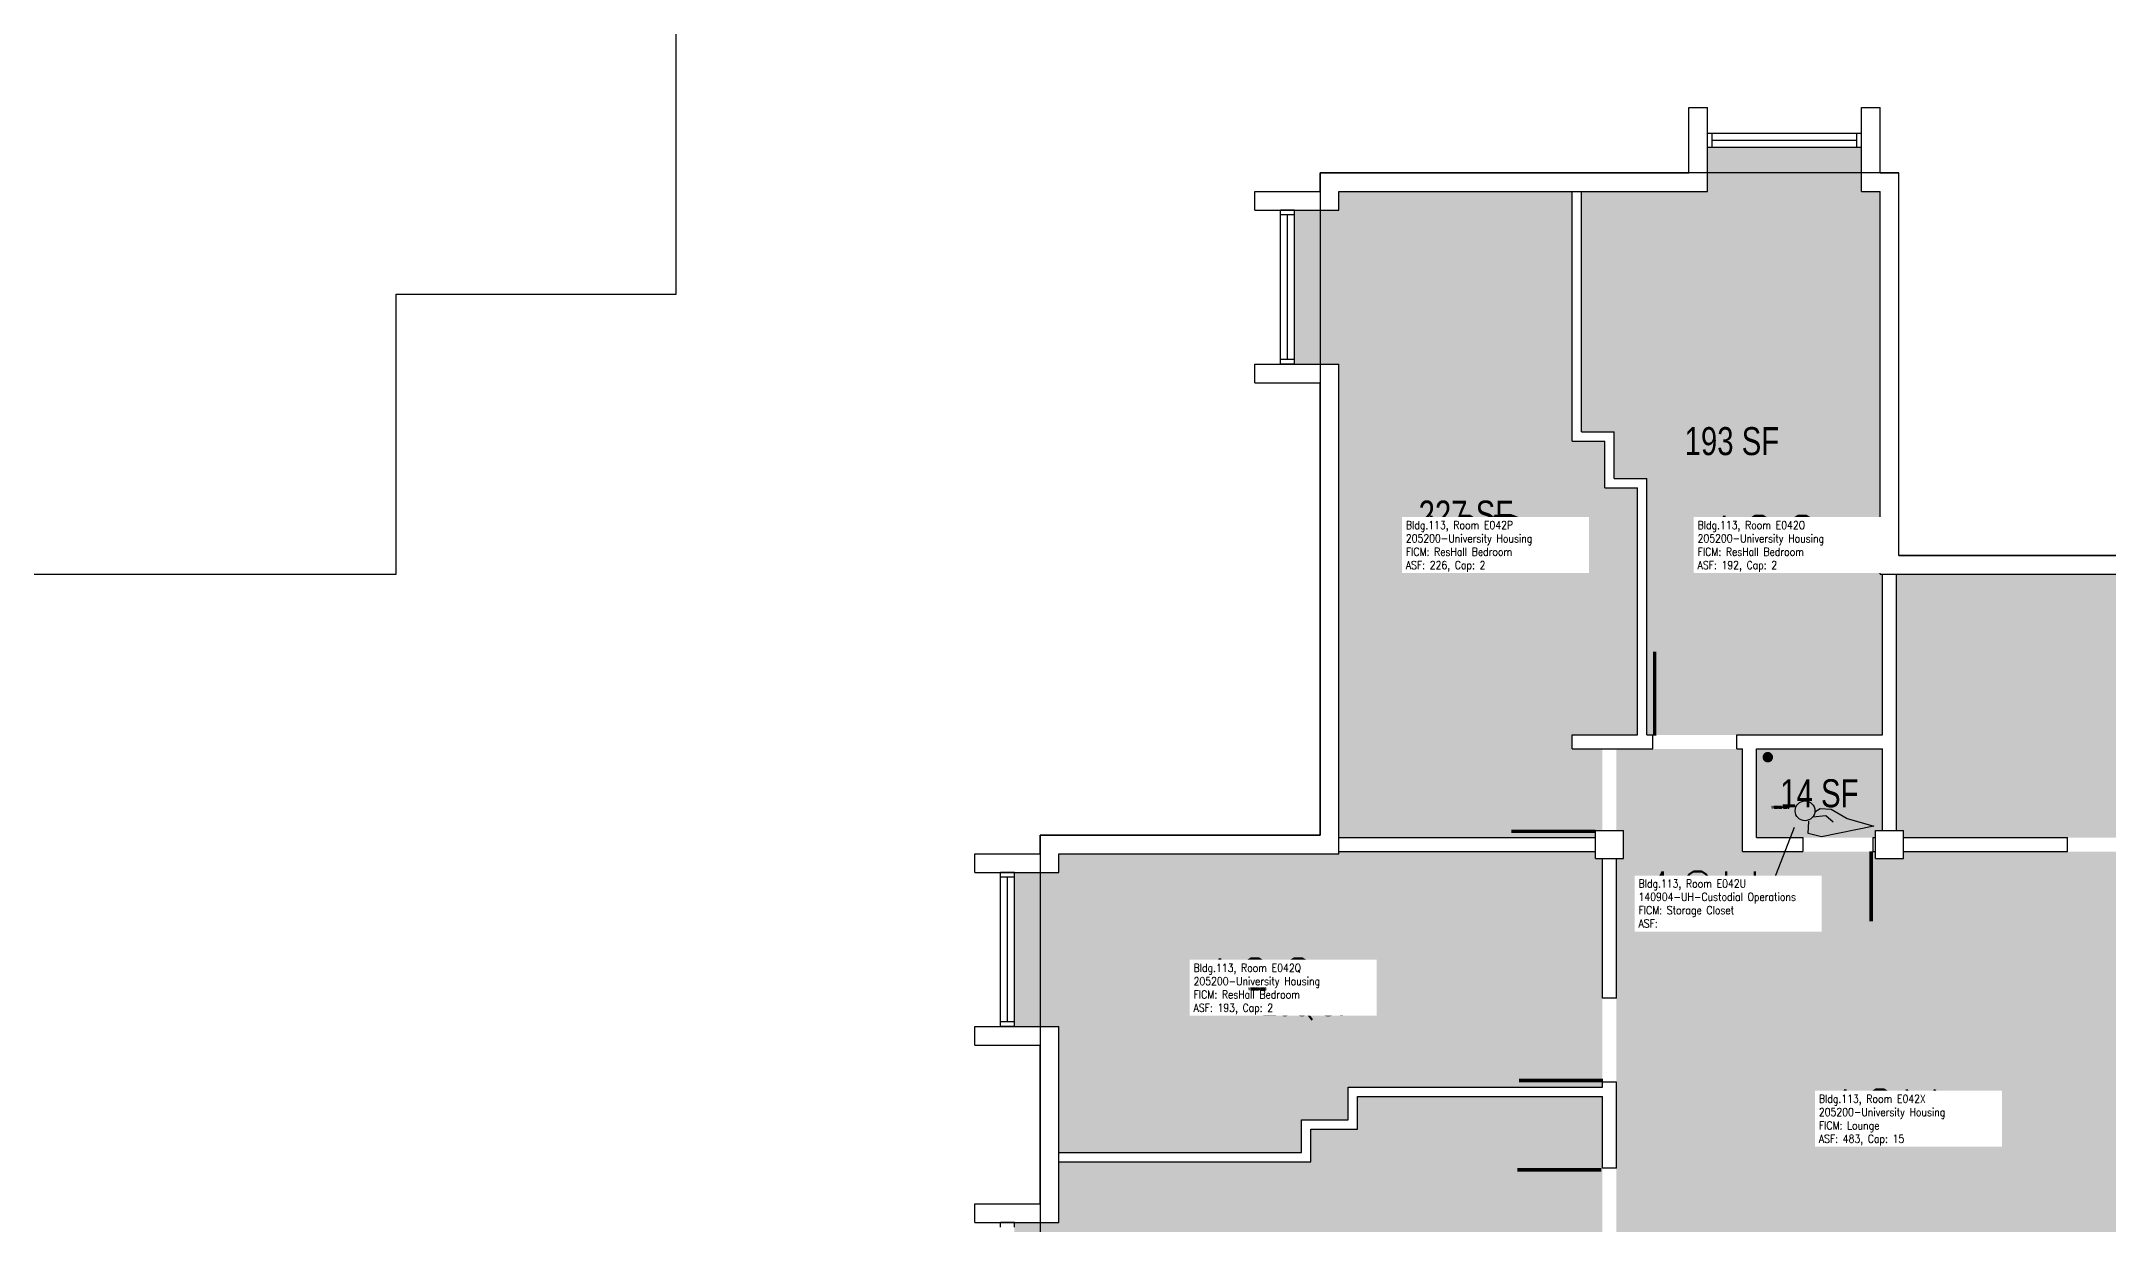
# Model space of a CAD drawing. Header units: inches. Extents: x -168 to 3268, y -1256 to 4808.
# Drawn here: x 1632 to 2518, y -283 to 224 of the extents above; entities that cross this region are included whole.
import ezdxf
from ezdxf.enums import TextEntityAlignment as Align

# ---------------------------------------------------------------- set-up
doc = ezdxf.new("R2010")
doc.units = ezdxf.units.IN
doc.header["$LTSCALE"] = 100
doc.header["$MEASUREMENT"] = 0
doc.layers.get('0').update_dxf_attribs({"linetype": 'CONTINUOUS'})
for name, color, linetype in [('A-DOOR', 2, 'CONTINUOUS'), ('A-GLAZ', 1, 'CONTINUOUS'), ('A-GLAZ-SILL', 2, 'CONTINUOUS'), ('A-IDEN-ICON', 4, 'CONTINUOUS'), ('A-IDEN-RNUM', 7, 'CONTINUOUS'), ('A-IDEN-SNUM', 4, 'CONTINUOUS'), ('A-IDEN-VNUM', 4, 'CONTINUOUS'), ('A-SITE', 3, 'CONTINUOUS'), ('A-WALL', 5, 'CONTINUOUS'), ('AREA-TEXT', 3, 'CONTINUOUS'), ('Rooms-Category-Color', 7, 'CONTINUOUS'), ('Rooms-College-Color', 7, 'CONTINUOUS'), ('Rooms-Department-Color', 7, 'CONTINUOUS'), ('Rooms-Division-Color', 7, 'CONTINUOUS'), ('Rooms-Information', 7, 'CONTINUOUS')]:
    doc.layers.add(name, color=color, linetype=linetype)
doc.styles.add('AREA', font='arial.ttf', dxfattribs={"width": 0.75, "height": 12})
doc.styles.add('ROOMSNUMBER', font='TXT.SHX', dxfattribs={"height": 1})
doc.styles.add('ROOMVNUMBER', font='simplex.shx', dxfattribs={"width": 0.85})

# ---------------------------------------------------------------- blocks, each defined once
blk = doc.blocks.new('CPCUST')
for p, q in [((0.0171, -0.0639), (0.02, -0.0466)), ((0.0262, -0.0408), (0.0446, -0.0406)), ((0.0297, -0.0341), (0.0376, -0.0302)), ((0.0376, -0.0302), (0.0533, -0.0324)), ((0.0446, -0.0406), (0.0543, -0.0505)), ((0.0533, -0.0324), (0.0745, -0.0479)), ((0.0745, -0.0479), (0.1117, -0.0625)), ((0.0358, -0.0705), (0.0171, -0.0639)), ((0.1117, -0.0625), (0.0358, -0.0705))]:
    blk.add_line(p, q)
at = {"const_width": 0.015}
blk.add_lwpolyline([(-0.03, 0.05), (0.01, -0.0193)], dxfattribs=at)
at = {"const_width": 0.0075}
blk.add_lwpolyline([(-0.0332, 0.0481, 1), (-0.0268, 0.0519, 1)], format="xyb", close=True, dxfattribs=at)
blk.add_circle((0.0158, -0.0313), 0.0141)

msp = doc.modelspace()

# ---------------------------------------------------------------- hatches: boundary and pattern name
at = {"layer": 'Rooms-Category-Color', "true_color": 0x728ef3}
for points in [[(2420, 160), (2420, 116), (2420, -4), (2421, -4), (2421, -73), (2358.64, -73), (2322.64, -73), (2320, -73), (2320, 37), (2306, 37), (2306, 57), (2292, 57), (2292, 160), (2346, 160), (2346, 179), (2412, 179), (2412, 160)], [(2188, -116), (2188, -117), (2188, 86), (2169, 86), (2169, 152), (2188, 152), (2188, 160), (2288, 160), (2288, 53), (2302, 53), (2302, 33), (2316, 33), (2316, -73), (2288, -73), (2288, -79), (2301, -79), (2301, -114), (2298, -114), (2298, -117), (2188, -117)], [(2660, -78), (2679, -78), (2679, -12), (2660, -12), (2660, -4), (2427, -4), (2427, -114), (2430, -114), (2430, -117), (2500.26, -117), (2536.26, -117), (2538, -117), (2538, -116), (2538, -114), (2550, -114), (2550, -91), (2552, -91), (2552, -117), (2660, -117)], [(2497, -545.27), (2541, -545.27), (2541, -462.74), (2541, -545.27), (2541, -462.74), (2541, -426.74), (2541, -366), (2538, -366), (2538, -354), (2541, -354), (2541, -258.67), (2541, -222.84), (2541, -186.84), (2541, -126), (2538, -126), (2538, -124), (2538, -123), (2536.26, -123), (2500.26, -123), (2430, -123), (2430, -126), (2418, -126), (2418, -123), (2416.96, -123), (2386.96, -123), (2361, -123), (2361, -79), (2358.64, -79), (2322.64, -79), (2307, -79), (2307, -114), (2310, -114), (2310, -126), (2307, -126), (2307, -185.93), (2307, -221.93), (2307, -258.73), (2307, -221.93), (2307, -258.73), (2307, -294.73), (2307, -356), (2308, -356), (2308, -364), (2308, -404), (2308, -464), (2307, -464), (2307, -523), (2307, -545.27), (2350.65, -545.27), (2350.65, -542), (2350.65, -510), (2350.65, -357), (2350.65, -331.38), (2496.65, -331.38), (2496.72, -357), (2496.91, -437.38), (2496.92, -442), (2496.99, -473), (2497, -478)], [(2367, -117), (2367, -79), (2421, -79), (2421, -114), (2418, -114), (2418, -117), (2416.96, -117), (2386.96, -117)], [(2068, -132), (2068, -124), (2188, -124), (2188, -123), (2298, -123), (2298, -126), (2301, -126), (2301, -185.93), (2301, -224), (2192, -224), (2192, -238), (2172, -238), (2172, -252), (2068, -252), (2068, -198), (2049, -198), (2049, -132)], [(2176, -256), (2176, -242), (2196, -242), (2196, -228), (2301, -228), (2301, -258.73), (2301, -228), (2301, -258.73), (2301, -294.73), (2301, -356), (2247, -356), (2241, -356), (2162, -356), (2156, -356), (2068, -356), (2068, -348), (2049, -348), (2049, -282), (2068, -282), (2068, -256)]]:
    msp.add_hatch(color=171, dxfattribs=at).paths.add_polyline_path(points)
at = {"layer": 'Rooms-College-Color', "true_color": 0xadadad}
for points in [[(2420, 160), (2420, 116), (2420, -4), (2421, -4), (2421, -73), (2358.64, -73), (2322.64, -73), (2320, -73), (2320, 37), (2306, 37), (2306, 57), (2292, 57), (2292, 160), (2346, 160), (2346, 179), (2412, 179), (2412, 160)], [(2188, -116), (2188, -117), (2188, 86), (2169, 86), (2169, 152), (2188, 152), (2188, 160), (2288, 160), (2288, 53), (2302, 53), (2302, 33), (2316, 33), (2316, -73), (2288, -73), (2288, -79), (2301, -79), (2301, -114), (2298, -114), (2298, -117), (2188, -117)], [(2660, -78), (2679, -78), (2679, -12), (2660, -12), (2660, -4), (2427, -4), (2427, -114), (2430, -114), (2430, -117), (2500.26, -117), (2536.26, -117), (2538, -117), (2538, -116), (2538, -114), (2550, -114), (2550, -91), (2552, -91), (2552, -117), (2660, -117)], [(2497, -545.27), (2541, -545.27), (2541, -462.74), (2541, -545.27), (2541, -462.74), (2541, -426.74), (2541, -366), (2538, -366), (2538, -354), (2541, -354), (2541, -258.67), (2541, -222.84), (2541, -186.84), (2541, -126), (2538, -126), (2538, -124), (2538, -123), (2536.26, -123), (2500.26, -123), (2430, -123), (2430, -126), (2418, -126), (2418, -123), (2416.96, -123), (2386.96, -123), (2361, -123), (2361, -79), (2358.64, -79), (2322.64, -79), (2307, -79), (2307, -114), (2310, -114), (2310, -126), (2307, -126), (2307, -185.93), (2307, -221.93), (2307, -258.73), (2307, -221.93), (2307, -258.73), (2307, -294.73), (2307, -356), (2308, -356), (2308, -364), (2308, -404), (2308, -464), (2307, -464), (2307, -523), (2307, -545.27), (2350.65, -545.27), (2350.65, -542), (2350.65, -510), (2350.65, -357), (2350.65, -331.38), (2496.65, -331.38), (2496.72, -357), (2496.91, -437.38), (2496.92, -442), (2496.99, -473), (2497, -478)], [(2367, -117), (2367, -79), (2421, -79), (2421, -114), (2418, -114), (2418, -117), (2416.96, -117), (2386.96, -117)], [(2068, -132), (2068, -124), (2188, -124), (2188, -123), (2298, -123), (2298, -126), (2301, -126), (2301, -185.93), (2301, -224), (2192, -224), (2192, -238), (2172, -238), (2172, -252), (2068, -252), (2068, -198), (2049, -198), (2049, -132)], [(2176, -256), (2176, -242), (2196, -242), (2196, -228), (2301, -228), (2301, -258.73), (2301, -228), (2301, -258.73), (2301, -294.73), (2301, -356), (2247, -356), (2241, -356), (2162, -356), (2156, -356), (2068, -356), (2068, -348), (2049, -348), (2049, -282), (2068, -282), (2068, -256)]]:
    msp.add_hatch(color=253, dxfattribs=at).paths.add_polyline_path(points)
at = {"layer": 'Rooms-Department-Color', "true_color": 0x604aed}
for points in [[(2420, 160), (2420, 116), (2420, -4), (2421, -4), (2421, -73), (2358.64, -73), (2322.64, -73), (2320, -73), (2320, 37), (2306, 37), (2306, 57), (2292, 57), (2292, 160), (2346, 160), (2346, 179), (2412, 179), (2412, 160)], [(2188, -116), (2188, -117), (2188, 86), (2169, 86), (2169, 152), (2188, 152), (2188, 160), (2288, 160), (2288, 53), (2302, 53), (2302, 33), (2316, 33), (2316, -73), (2288, -73), (2288, -79), (2301, -79), (2301, -114), (2298, -114), (2298, -117), (2188, -117)], [(2660, -78), (2679, -78), (2679, -12), (2660, -12), (2660, -4), (2427, -4), (2427, -114), (2430, -114), (2430, -117), (2500.26, -117), (2536.26, -117), (2538, -117), (2538, -116), (2538, -114), (2550, -114), (2550, -91), (2552, -91), (2552, -117), (2660, -117)], [(2497, -545.27), (2541, -545.27), (2541, -462.74), (2541, -545.27), (2541, -462.74), (2541, -426.74), (2541, -366), (2538, -366), (2538, -354), (2541, -354), (2541, -258.67), (2541, -222.84), (2541, -186.84), (2541, -126), (2538, -126), (2538, -124), (2538, -123), (2536.26, -123), (2500.26, -123), (2430, -123), (2430, -126), (2418, -126), (2418, -123), (2416.96, -123), (2386.96, -123), (2361, -123), (2361, -79), (2358.64, -79), (2322.64, -79), (2307, -79), (2307, -114), (2310, -114), (2310, -126), (2307, -126), (2307, -185.93), (2307, -221.93), (2307, -258.73), (2307, -221.93), (2307, -258.73), (2307, -294.73), (2307, -356), (2308, -356), (2308, -364), (2308, -404), (2308, -464), (2307, -464), (2307, -523), (2307, -545.27), (2350.65, -545.27), (2350.65, -542), (2350.65, -510), (2350.65, -357), (2350.65, -331.38), (2496.65, -331.38), (2496.72, -357), (2496.91, -437.38), (2496.92, -442), (2496.99, -473), (2497, -478)], [(2367, -117), (2367, -79), (2421, -79), (2421, -114), (2418, -114), (2418, -117), (2416.96, -117), (2386.96, -117)], [(2068, -132), (2068, -124), (2188, -124), (2188, -123), (2298, -123), (2298, -126), (2301, -126), (2301, -185.93), (2301, -224), (2192, -224), (2192, -238), (2172, -238), (2172, -252), (2068, -252), (2068, -198), (2049, -198), (2049, -132)], [(2176, -256), (2176, -242), (2196, -242), (2196, -228), (2301, -228), (2301, -258.73), (2301, -228), (2301, -258.73), (2301, -294.73), (2301, -356), (2247, -356), (2241, -356), (2162, -356), (2156, -356), (2068, -356), (2068, -348), (2049, -348), (2049, -282), (2068, -282), (2068, -256)]]:
    msp.add_hatch(color=173, dxfattribs=at).paths.add_polyline_path(points)
at = {"layer": 'Rooms-Division-Color', "true_color": 0x604aed}
for points in [[(2420, 160), (2420, 116), (2420, -4), (2421, -4), (2421, -73), (2358.64, -73), (2322.64, -73), (2320, -73), (2320, 37), (2306, 37), (2306, 57), (2292, 57), (2292, 160), (2346, 160), (2346, 179), (2412, 179), (2412, 160)], [(2188, -116), (2188, -117), (2188, 86), (2169, 86), (2169, 152), (2188, 152), (2188, 160), (2288, 160), (2288, 53), (2302, 53), (2302, 33), (2316, 33), (2316, -73), (2288, -73), (2288, -79), (2301, -79), (2301, -114), (2298, -114), (2298, -117), (2188, -117)], [(2660, -78), (2679, -78), (2679, -12), (2660, -12), (2660, -4), (2427, -4), (2427, -114), (2430, -114), (2430, -117), (2500.26, -117), (2536.26, -117), (2538, -117), (2538, -116), (2538, -114), (2550, -114), (2550, -91), (2552, -91), (2552, -117), (2660, -117)], [(2497, -545.27), (2541, -545.27), (2541, -462.74), (2541, -545.27), (2541, -462.74), (2541, -426.74), (2541, -366), (2538, -366), (2538, -354), (2541, -354), (2541, -258.67), (2541, -222.84), (2541, -186.84), (2541, -126), (2538, -126), (2538, -124), (2538, -123), (2536.26, -123), (2500.26, -123), (2430, -123), (2430, -126), (2418, -126), (2418, -123), (2416.96, -123), (2386.96, -123), (2361, -123), (2361, -79), (2358.64, -79), (2322.64, -79), (2307, -79), (2307, -114), (2310, -114), (2310, -126), (2307, -126), (2307, -185.93), (2307, -221.93), (2307, -258.73), (2307, -221.93), (2307, -258.73), (2307, -294.73), (2307, -356), (2308, -356), (2308, -364), (2308, -404), (2308, -464), (2307, -464), (2307, -523), (2307, -545.27), (2350.65, -545.27), (2350.65, -542), (2350.65, -510), (2350.65, -357), (2350.65, -331.38), (2496.65, -331.38), (2496.72, -357), (2496.91, -437.38), (2496.92, -442), (2496.99, -473), (2497, -478)], [(2367, -117), (2367, -79), (2421, -79), (2421, -114), (2418, -114), (2418, -117), (2416.96, -117), (2386.96, -117)], [(2068, -132), (2068, -124), (2188, -124), (2188, -123), (2298, -123), (2298, -126), (2301, -126), (2301, -185.93), (2301, -224), (2192, -224), (2192, -238), (2172, -238), (2172, -252), (2068, -252), (2068, -198), (2049, -198), (2049, -132)], [(2176, -256), (2176, -242), (2196, -242), (2196, -228), (2301, -228), (2301, -258.73), (2301, -228), (2301, -258.73), (2301, -294.73), (2301, -356), (2247, -356), (2241, -356), (2162, -356), (2156, -356), (2068, -356), (2068, -348), (2049, -348), (2049, -282), (2068, -282), (2068, -256)]]:
    msp.add_hatch(color=173, dxfattribs=at).paths.add_polyline_path(points)

# ---------------------------------------------------------------- linework, layer by layer
at = {"layer": 'A-DOOR'}
for points in [[(2323.39, -73.34, 1.5, 1.5, 0), (2323.39, -37.34, 0, 0, 0), (2324.14, -37.34, 0, 0, -0.414214), (2358.64, -74.84, 0, 0, -0.414214)], [(2298, -114.35, 1.5, 1.5, 0), (2262, -114.35, 0, 0, 0), (2262, -113.6, 0, 0, -0.414214), (2299.5, -79.1, 0, 0, -0.414214)], [(2535.51, -116.67, 1.5, 1.5, 0), (2535.51, -80.67, 0, 0, 0), (2534.76, -80.67, 0, 0, 0.414214), (2500.26, -118.17, 0, 0, 0.414214)], [(2416.21, -122.95, 1.5, 1.5, 0), (2416.21, -152.95, 0, 0, 0), (2416.96, -152.95, 0, 0, -0.414214), (2386.96, -122.95, 0, 0, -0.414214)], [(2301.24, -221.18, 1.5, 1.5, 0), (2265.24, -221.18, 0, 0, 0), (2265.24, -220.43, 0, 0, -0.414214), (2302.74, -185.93, 0, 0, -0.414214)], [(2300.49, -259.48, 1.5, 1.5, 0), (2264.49, -259.48, 0, 0, 0), (2264.49, -260.23, 0, 0, 0.414214), (2301.99, -294.73, 0, 0, 0.414214)]]:
    msp.add_lwpolyline(points, format="xyseb", dxfattribs=at)
at = {"layer": 'A-GLAZ'}
for p, q in [((2348, 182), (2410, 182)), ((2166, 88), (2166, 150)), ((2046, -196), (2046, -134))]:
    msp.add_line(p, q, dxfattribs=at)
at = {"layer": 'A-GLAZ-SILL'}
for p, q in [((2348, 185), (2410, 185)), ((2348, 179), (2410, 179)), ((2163, 88), (2163, 150)), ((2169, 88), (2169, 150)), ((2043, -196), (2043, -134)), ((2049, -196), (2049, -134))]:
    msp.add_line(p, q, dxfattribs=at)
at = {"layer": 'A-IDEN-VNUM'}
msp.add_lwpolyline([(2371.63, -142.73), (2383.27, -112.57)], dxfattribs=at)
at = {"layer": 'A-SITE'}
for points in [[(1784, -4), (1784, 116), (1904, 116), (1904, 356), (2068, 356), (2068, 604), (1784, 604), (1784, 724), (1536, 724), (1536, 684), (1444, 684), (1444, 724), (956, 724), (956, 604), (836, 604), (836, 364), (672, 364), (672, 116), (956, 116), (956, -4), (1204, -4), (1204, 36), (1296, 36), (1296, -4)], [(2788, -116), (2668, -116), (2668, 4), (2428, 4), (2428, 168), (2180, 168), (2180, -116), (2060, -116), (2060, -364), (2100, -364), (2100, -456), (2060, -456), (2060, -944), (2180, -944), (2180, -1064), (2420, -1064), (2420, -1228), (2668, -1228), (2668, -944), (2788, -944), (2788, -696), (2748, -696), (2748, -604), (2788, -604)]]:
    msp.add_lwpolyline(points, close=True, dxfattribs=at)
at = {"layer": 'A-WALL'}
for p, q in [((2338, 168), (2338, 196)), ((2338, 196), (2346, 196)), ((2346, 160), (2346, 196)), ((2412, 196), (2420, 196)), ((2412, 160), (2412, 196)), ((2420, 168), (2420, 196)), ((2346, 179), (2346, 185)), ((2346, 185), (2348, 185)), ((2346, 179), (2348, 179)), ((2348, 179), (2348, 185)), ((2410, 179), (2410, 185)), ((2410, 185), (2412, 185)), ((2410, 179), (2412, 179)), ((2412, 179), (2412, 185)), ((2152, 152), (2152, 160)), ((2152, 160), (2180, 160)), ((2180, 168), (2338, 168)), ((2180, 160), (2180, 168)), ((2188, 160), (2346, 160)), ((2188, 152), (2188, 160)), ((2288, 53), (2288, 160)), ((2292, 57), (2292, 160)), ((2412, 160), (2420, 160)), ((2420, 168), (2428, 168)), ((2420, -4), (2420, 160)), ((2428, 4), (2428, 168)), ((2152, 152), (2188, 152)), ((2163, 150), (2163, 152)), ((2169, 152), (2163, 152)), ((2169, 150), (2169, 152)), ((2169, 150), (2163, 150)), ((2152, 86), (2188, 86)), ((2152, 78), (2152, 86)), ((2163, 86), (2163, 88)), ((2169, 88), (2163, 88)), ((2169, 86), (2163, 86)), ((2169, 86), (2169, 88)), ((2188, -124), (2188, 86)), ((2152, 78), (2180, 78)), ((2180, -116), (2180, 78)), ((2292, 57), (2306, 57)), ((2306, 37), (2306, 57)), ((2288, 53), (2302, 53)), ((2302, 33), (2302, 53)), ((2306, 37), (2320, 37)), ((2320, -73), (2320, 37)), ((2302, 33), (2316, 33)), ((2316, -73), (2316, 33)), ((2428, 4), (2668, 4)), ((2420, -4), (2660, -4)), ((2421, -73), (2421, -4)), ((2427, -114), (2427, -4)), ((2288, -73), (2316, -73)), ((2288, -79), (2288, -73)), ((2288, -79), (2322.64, -79)), ((2320, -73), (2322.64, -73)), ((2322.64, -79), (2322.64, -73)), ((2358.64, -73), (2421, -73)), ((2358.64, -79), (2358.64, -73)), ((2358.64, -79), (2361, -79)), ((2361, -123), (2361, -79)), ((2367, -79), (2421, -79)), ((2367, -117), (2367, -79)), ((2421, -114), (2421, -79)), ((2298, -114), (2310, -114)), ((2298, -126), (2298, -114)), ((2310, -126), (2310, -114)), ((2418, -126), (2418, -114)), ((2418, -114), (2430, -114)), ((2430, -126), (2430, -114)), ((2032, -124), (2060, -124)), ((2032, -132), (2032, -124)), ((2060, -116), (2180, -116)), ((2060, -124), (2060, -116)), ((2068, -124), (2188, -124)), ((2068, -132), (2068, -124)), ((2180, -124), (2188.02, -124)), ((2188, -117), (2298, -117)), ((2188, -123), (2298, -123)), ((2361, -123), (2386.96, -123)), ((2367, -117), (2386.96, -117)), ((2386.96, -117), (2386.96, -123)), ((2416.96, -117), (2416.96, -123)), ((2416.96, -117), (2418, -117)), ((2416.96, -123), (2418, -123)), ((2430, -117), (2500.26, -117)), ((2430, -123), (2500.26, -123)), ((2500.26, -123), (2500.26, -117)), ((2032, -132), (2068, -132)), ((2043, -134), (2043, -132)), ((2049, -132), (2043, -132)), ((2049, -134), (2049, -132)), ((2298, -126), (2310, -126)), ((2301, -185.93), (2301, -126)), ((2307, -185.93), (2307, -126)), ((2418, -126), (2430, -126)), ((2049, -134), (2043, -134)), ((2307, -185.93), (2301, -185.93)), ((2032, -206), (2032, -198)), ((2032, -198), (2068, -198)), ((2043, -198), (2043, -196)), ((2049, -196), (2043, -196)), ((2049, -198), (2043, -198)), ((2049, -198), (2049, -196)), ((2068, -282), (2068, -198)), ((2032, -206), (2060, -206)), ((2060, -274), (2060, -206)), ((2192, -224), (2301, -224)), ((2192, -238), (2192, -224)), ((2196, -228), (2301, -228)), ((2196, -242), (2196, -228)), ((2301, -224), (2301, -221.93)), ((2307, -221.93), (2301, -221.93)), ((2301, -258.73), (2301, -228)), ((2307, -258.73), (2307, -221.93)), ((2172, -238), (2192, -238)), ((2172, -252), (2172, -238)), ((2176, -242), (2196, -242)), ((2176, -256), (2176, -242)), ((2068, -252), (2172, -252)), ((2068, -256), (2176, -256)), ((2307, -258.73), (2301, -258.73)), ((2032, -274), (2060, -274)), ((2032, -282), (2032, -274)), ((2032, -282), (2068, -282)), ((2043, -284), (2043, -282)), ((2049, -282), (2043, -282)), ((2049, -284), (2049, -282))]:
    msp.add_line(p, q, dxfattribs=at)

# ---------------------------------------------------------------- block references
at = {"layer": 'A-IDEN-ICON', "xscale": 299.9999999976438, "yscale": 299.9999999976438, "zscale": 299.9999999976438, "rotation": 5.335105740636606}
msp.add_blockref('CPCUST', (2382.24, -96.63), dxfattribs=at)

# ---------------------------------------------------------------- texts
at = {"layer": 'A-IDEN-RNUM', "style": 'ROOMSNUMBER', "width": 0.85}
for s, p in [('0042-P0', (2243, 9)), ('0042-O0', (2369, 9)), ('0042-U0', (2377.23, -104)), ('0042-Q0', (2153, -182)), ('0042-X0', (2420, -237))]:
    msp.add_text(s, height=1, dxfattribs=at).set_placement(p, align=Align.MIDDLE)
at = {"layer": 'A-IDEN-SNUM', "style": 'ROOMSNUMBER', "width": 0.85}
for s, p in [('1130E042P0', (2243, 9)), ('1130E042O0', (2369, 9)), ('1130E042U0', (2377.23, -104)), ('1130E042Q0', (2153, -182)), ('1130E042X0', (2420, -237))]:
    msp.add_text(s, height=1, dxfattribs=at).set_placement(p, align=Align.MIDDLE)
at = {"layer": 'A-IDEN-VNUM', "style": 'ROOMVNUMBER', "width": 0.85}
for s, p in [('42P', (2243, 9)), ('42O', (2369, 9)), ('42U', (2342.71, -143.57)), ('42Q', (2153, -182)), ('42X', (2420, -237))]:
    msp.add_text(s, height=24, dxfattribs=at).set_placement(p, align=Align.MIDDLE)
at = {"layer": 'AREA-TEXT', "style": 'AREA', "width": 0.75}
for s, p in [('193 SF', (2356.5, 53)), ('227 SF', (2242.5, 21.5)), ('14 SF', (2394, -98)), ('193 SF', (2175, -187.5))]:
    msp.add_text(s, height=12, dxfattribs=at).set_placement(p, align=Align.MIDDLE_CENTER)

# ---------------------------------------------------------------- next in the draw order: texts
at = {"layer": 'Rooms-Information', "char_height": 3.4286, "width": 76.8, "attachment_point": 7, "style": 'ROOMVNUMBER', "bg_fill": 3, "box_fill_scale": 1.5, "bg_fill_color": 256, "bg_fill_true_color": 13158600, "bg_fill_transparency": 0}
for s, insert in [('Bldg.113, Room E042P^M^J205200-University Housing^M^JFICM: ResHall Bedroom^M^JASF: 226, Cap: 2', (2216.77, -3)), ('Bldg.113, Room E042O^M^J205200-University Housing^M^JFICM: ResHall Bedroom^M^JASF: 192, Cap: 2', (2341.8, -3)), ('Bldg.113, Room E042U^M^J140904-UH-Custodial Operations^M^JFICM: Storage Closet^M^JASF: ', (2316.48, -155.57)), ('Bldg.113, Room E042Q^M^J205200-University Housing^M^JFICM: ResHall Bedroom^M^JASF: 193, Cap: 2', (2125.8, -192.86)), ('Bldg.113, Room E042X^M^J205200-University Housing^M^JFICM: Lounge^M^JASF: 483, Cap: 15', (2393.77, -249))]:
    msp.add_mtext(s, dxfattribs=dict(at, insert=insert))

doc.saveas('drawing.dxf')
